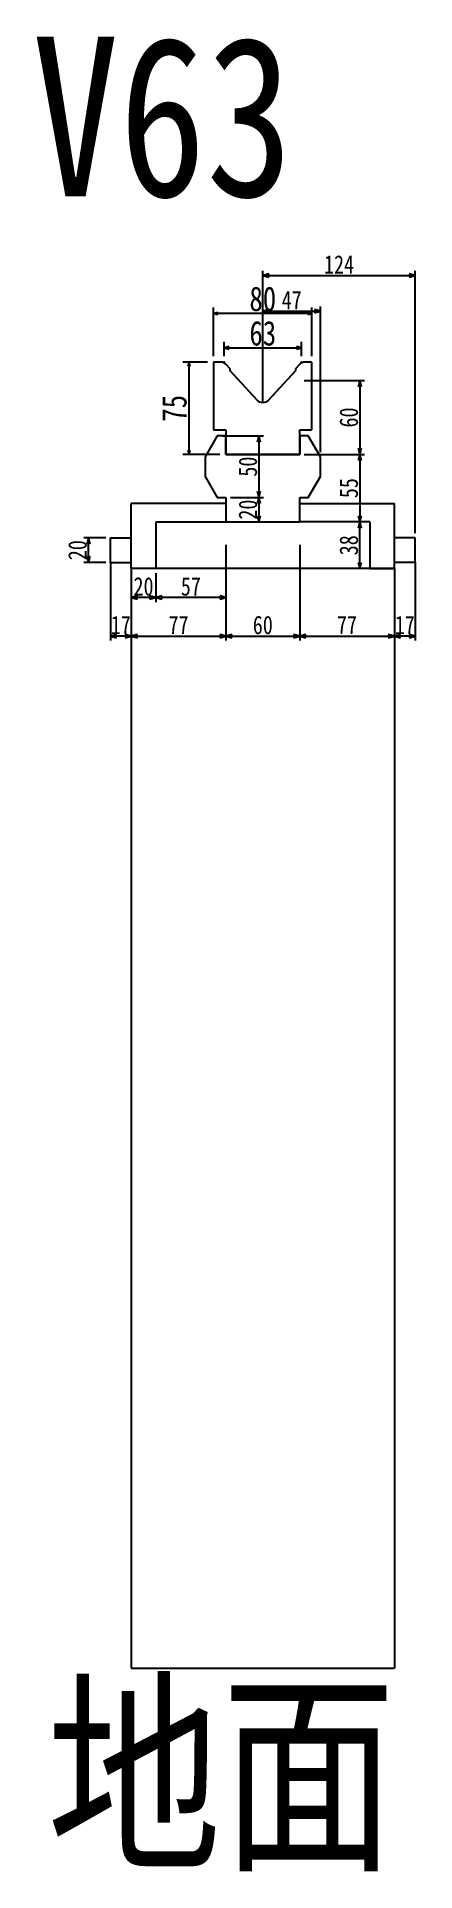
# Model space of a CAD drawing. Extents: x 4 to 312, y -14 to 1479.
import ezdxf
from ezdxf.enums import TextEntityAlignment as Align

# ---------------------------------------------------------------- set-up
doc = ezdxf.new("R2010")
doc.units = 0
doc.layers.get('0').update_dxf_attribs({"linetype": 'CONTINUOUS'})
doc.styles.add('GOTHIC', font='ＭＳ ゴシック')

msp = doc.modelspace()

# ---------------------------------------------------------------- linework, layer by layer
at = {"color": 134, "linetype": 'CONTINUOUS'}
for p, q in [((187.679312, 1259.500375), (187.679312, 1288.539234)), ((192.750423, 1286.148034), (187.679312, 1284.789234)), ((187.679312, 1284.789234), (192.750423, 1283.430434)), ((187.679312, 1284.789234), (311.679312, 1284.789234)), ((311.679312, 1284.789234), (306.608202, 1286.148034)), ((306.608202, 1283.430434), (311.679312, 1284.789234)), ((311.679312, 1074.977992), (311.679312, 1288.539234)), ((147.669312, 1219.227992), (147.669312, 1258.856496)), ((151.050053, 1254.762363), (147.669312, 1253.856496)), ((187.679312, 1181.587992), (187.679312, 1259.500375)), ((192.750423, 1257.109175), (187.679312, 1255.750375)), ((187.679312, 1255.750375), (192.750423, 1254.391575)), ((187.679312, 1255.750375), (234.679312, 1255.750375)), ((227.689312, 1253.856496), (224.308572, 1254.762363)), ((227.689312, 1219.227992), (227.689312, 1258.856496)), ((234.679312, 1255.750375), (229.608202, 1257.109175)), ((229.608202, 1254.391575), (234.679312, 1255.750375)), ((234.679312, 1140.977992), (234.679312, 1259.500375)), ((147.669312, 1253.856496), (151.050053, 1252.95063)), ((227.689312, 1253.856496), (147.669312, 1253.856496)), ((224.308572, 1252.95063), (227.689312, 1253.856496)), ((142.669312, 1214.227992), (122.669312, 1214.227992)), ((127.669312, 1214.227992), (126.763446, 1210.847252)), ((128.575179, 1210.847252), (127.669312, 1214.227992)), ((127.669312, 1139.227992), (127.669312, 1214.227992)), ((221.429312, 1199.227992), (270.302163, 1199.227992)), ((266.552163, 1199.227992), (265.193363, 1194.156882)), ((267.910963, 1194.156882), (266.552163, 1199.227992)), ((266.552163, 1199.227992), (266.552163, 1139.227992)), ((154.429312, 1154.227992), (188.22497, 1154.227992)), ((184.47497, 1154.227992), (183.116171, 1149.156882)), ((185.83377, 1149.156882), (184.47497, 1154.227992)), ((184.47497, 1154.227992), (184.47497, 1104.227992)), ((152.679312, 1139.227992), (122.669312, 1139.227992)), ((126.763446, 1142.608733), (127.669312, 1139.227992)), ((127.669312, 1139.227992), (128.575179, 1142.608733)), ((221.429312, 1139.227992), (270.302163, 1139.227992)), ((265.193363, 1144.299103), (266.552163, 1139.227992)), ((266.552163, 1139.227992), (265.193363, 1134.156882)), ((266.552163, 1139.227992), (267.910963, 1144.299103)), ((267.910963, 1134.156882), (266.552163, 1139.227992)), ((266.552163, 1139.227992), (266.552163, 1084.227992)), ((183.116171, 1109.299103), (184.47497, 1104.227992)), ((184.47497, 1104.227992), (185.83377, 1109.299103)), ((161.429312, 1104.227992), (188.22497, 1104.227992)), ((184.47497, 1104.227992), (183.116171, 1099.156882)), ((185.83377, 1099.156882), (184.47497, 1104.227992)), ((184.47497, 1104.227992), (184.47497, 1084.227992)), ((183.116171, 1089.299103), (184.47497, 1084.227992)), ((184.47497, 1084.227992), (185.83377, 1089.299103)), ((265.193363, 1089.299103), (266.552163, 1084.227992)), ((266.552163, 1084.227992), (265.193363, 1079.156882)), ((266.552163, 1084.227992), (267.910963, 1089.299103)), ((267.910963, 1079.156882), (266.552163, 1084.227992)), ((266.552163, 1046.227992), (266.552163, 1084.227992)), ((59.939312, 1071.227992), (42.16918, 1071.227992)), ((45.91918, 1071.227992), (44.56038, 1066.156882)), ((47.27798, 1066.156882), (45.91918, 1071.227992)), ((45.91918, 1051.227992), (45.91918, 1071.227992)), ((157.679312, 1065.477992), (157.679312, 987.606695)), ((157.679312, 1065.477992), (157.679312, 987.606695)), ((217.679312, 1065.477992), (217.679312, 987.606695)), ((217.679312, 1065.477992), (217.679312, 987.606695)), ((59.939312, 1051.227992), (42.16918, 1051.227992)), ((44.56038, 1056.299103), (45.91918, 1051.227992)), ((45.91918, 1051.227992), (47.27798, 1056.299103)), ((63.689312, 1051.477992), (63.689312, 987.606695)), ((265.193363, 1051.299103), (266.552163, 1046.227992)), ((266.552163, 1046.227992), (267.910963, 1051.299103)), ((311.679312, 1051.477992), (311.679312, 987.606695)), ((80.689312, 1042.477992), (80.689312, 987.606695)), ((80.689312, 1042.477992), (80.689312, 987.606695)), ((80.689312, 1042.477992), (80.689312, 1019.029598)), ((100.689312, 1042.477992), (100.689312, 1019.029598)), ((100.689312, 1042.477992), (100.689312, 1019.029598)), ((294.679312, 1042.477992), (294.679312, 987.606695)), ((294.679312, 1042.477992), (294.679312, 987.606695)), ((85.760423, 1024.138398), (80.689312, 1022.779598)), ((80.689312, 1022.779598), (85.760423, 1021.420798)), ((100.689312, 1022.779598), (80.689312, 1022.779598)), ((100.689312, 1022.779598), (95.618202, 1024.138398)), ((95.618202, 1021.420798), (100.689312, 1022.779598)), ((105.760423, 1024.138398), (100.689312, 1022.779598)), ((100.689312, 1022.779598), (105.760423, 1021.420798)), ((157.679312, 1022.779598), (100.689312, 1022.779598)), ((157.679312, 1022.779598), (152.608202, 1024.138398)), ((152.608202, 1021.420798), (157.679312, 1022.779598)), ((68.760423, 992.715495), (63.689312, 991.356695)), ((63.689312, 991.356695), (68.760423, 989.997895)), ((80.689312, 991.356695), (63.689312, 991.356695)), ((80.689312, 991.356695), (75.618202, 992.715495)), ((75.618202, 989.997895), (80.689312, 991.356695)), ((85.760423, 992.715495), (80.689312, 991.356695)), ((80.689312, 991.356695), (85.760423, 989.997895)), ((80.689312, 991.356695), (157.679312, 991.356695)), ((157.679312, 991.356695), (152.608202, 992.715495)), ((152.608202, 989.997895), (157.679312, 991.356695)), ((162.750423, 992.715495), (157.679312, 991.356695)), ((157.679312, 991.356695), (162.750423, 989.997895)), ((157.679312, 991.356695), (217.679312, 991.356695)), ((217.679312, 991.356695), (212.608202, 992.715495)), ((212.608202, 989.997895), (217.679312, 991.356695)), ((222.750423, 992.715495), (217.679312, 991.356695)), ((217.679312, 991.356695), (222.750423, 989.997895)), ((217.679312, 991.356695), (294.679312, 991.356695)), ((294.679312, 991.356695), (289.608202, 992.715495)), ((289.608202, 989.997895), (294.679312, 991.356695)), ((299.750423, 992.715495), (294.679312, 991.356695)), ((294.679312, 991.356695), (299.750423, 989.997895)), ((311.679312, 991.356695), (294.679312, 991.356695)), ((311.679312, 991.356695), (306.608202, 992.715495)), ((306.608202, 989.997895), (311.679312, 991.356695))]:
    msp.add_line(p, q, dxfattribs=at)
at = {"color": 4, "linetype": 'CONTINUOUS'}
for p, q in [((156.1855, 1219.227992), (156.1855, 1230.812547)), ((160.242389, 1226.899587), (156.1855, 1225.812547)), ((156.1855, 1225.812547), (160.242389, 1224.725507)), ((156.1855, 1225.812547), (219.188869, 1225.812547)), ((219.188869, 1225.812547), (215.13198, 1226.899587)), ((215.13198, 1224.725507), (219.188869, 1225.812547)), ((219.188869, 1219.227992), (219.188869, 1230.812547))]:
    msp.add_line(p, q, dxfattribs=at)
at = {"color": 2, "linetype": 'CONTINUOUS'}
for p, q in [((153.969312, 1214.227992), (147.669312, 1214.227992)), ((147.669312, 1214.227992), (147.669312, 1159.207992)), ((155.020312, 1214.127992), (153.969312, 1214.227992)), ((156.009312, 1213.797992), (155.020312, 1214.127992)), ((156.889312, 1213.287992), (156.009312, 1213.797992)), ((157.679312, 1212.597992), (156.889312, 1213.287992)), ((161.189312, 1208.767992), (157.679312, 1212.597992)), ((217.699312, 1212.597992), (214.199312, 1208.767992)), ((218.469312, 1213.287992), (217.699312, 1212.597992)), ((219.379312, 1213.797992), (218.469312, 1213.287992)), ((220.338312, 1214.127992), (219.379312, 1213.797992)), ((221.389312, 1214.227992), (220.338312, 1214.127992)), ((227.689312, 1214.227992), (221.389312, 1214.227992)), ((227.689312, 1159.207992), (227.689312, 1214.227992)), ((161.189312, 1207.297992), (161.189312, 1208.767992)), ((183.259312, 1183.187992), (161.189312, 1207.297992)), ((214.199312, 1207.297992), (192.099312, 1183.187992)), ((214.199312, 1208.767992), (214.199312, 1207.297992)), ((185.269312, 1181.767992), (183.259312, 1183.187992)), ((187.679312, 1181.257992), (185.269312, 1181.767992)), ((190.089312, 1181.767992), (187.679312, 1181.257992)), ((192.099312, 1183.187992), (190.089312, 1181.767992)), ((150.679312, 1154.227992), (140.679312, 1137.227992)), ((147.669312, 1159.207992), (157.679312, 1159.207992)), ((157.679312, 1154.227992), (150.679312, 1154.227992)), ((157.679312, 1159.207992), (157.679312, 1139.227992)), ((157.679312, 1139.227992), (157.679312, 1154.227992)), ((217.679312, 1139.227992), (217.679312, 1159.207992)), ((217.679312, 1159.207992), (227.689312, 1159.207992)), ((224.679312, 1154.227992), (217.679312, 1154.227992)), ((217.679312, 1154.227992), (217.679312, 1139.227992)), ((234.679312, 1137.227992), (224.679312, 1154.227992)), ((140.679312, 1137.227992), (140.679312, 1121.227992)), ((157.679312, 1139.227992), (217.679312, 1139.227992)), ((217.679312, 1139.227992), (157.679312, 1139.227992)), ((234.679312, 1121.227992), (234.679312, 1137.227992)), ((140.679312, 1121.227992), (150.679312, 1104.227992)), ((224.679312, 1104.227992), (234.679312, 1121.227992)), ((157.689312, 1099.227992), (80.689312, 1099.227992)), ((80.689312, 1046.227992), (80.689312, 1099.227992)), ((150.679312, 1104.227992), (157.679312, 1104.227992)), ((157.679312, 1104.227992), (157.679312, 1084.227992)), ((217.679312, 1084.227992), (217.679312, 1104.227992)), ((217.679312, 1104.227992), (224.679312, 1104.227992)), ((217.679312, 1099.227992), (294.679312, 1099.227992)), ((294.679312, 1046.227992), (294.679312, 1099.227992)), ((100.689312, 1084.227992), (157.689312, 1084.227992)), ((100.689312, 1084.227992), (100.689312, 1046.227992)), ((157.679312, 1084.227992), (217.679312, 1084.227992)), ((274.679312, 1084.227992), (217.679312, 1084.227992)), ((274.679312, 1084.227992), (274.679312, 1046.227992)), ((63.689312, 1051.227992), (63.689312, 1071.227992)), ((63.689312, 1071.227992), (80.689312, 1071.227992)), ((311.679312, 1071.227992), (294.679312, 1071.227992)), ((311.679312, 1051.227992), (311.679312, 1071.227992)), ((63.689312, 1051.227992), (80.689312, 1051.227992)), ((100.689312, 1046.227992), (80.689312, 1046.227992)), ((80.689312, 1046.227992), (80.689312, 151.227992)), ((294.679312, 1046.227992), (100.689312, 1046.227992)), ((274.679312, 1046.227992), (294.679312, 1046.227992)), ((311.679312, 1051.227992), (294.679312, 1051.227992)), ((294.679312, 1046.227992), (294.679312, 151.227992)), ((80.689312, 151.227992), (294.679312, 151.227992))]:
    msp.add_line(p, q, dxfattribs=at)
at = {"color": 5}
for p in [(156.1855, 1214.227992), (219.188869, 1214.227992)]:
    msp.add_point(p, dxfattribs=at)

# ---------------------------------------------------------------- texts
at = {"color": 7, "style": 'GOTHIC', "width": 0.8}
for s, p in [('V63', (0, 1479.197661)), ('地面', (12.137467, 130))]:
    msp.add_text(s, height=130, dxfattribs=at).set_placement(p, align=Align.TOP_LEFT)
at = {"color": 134, "style": 'GOTHIC', "width": 0.8}
for s, height, p in [('124', 15, (249.679312, 1286.289234)), ('80', 20, (187.679312, 1255.856496)), ('47', 15, (211.179312, 1257.250375)), ('20', 15, (90.689312, 1024.279598)), ('57', 15, (129.184312, 1024.279598)), ('17', 15, (72.189312, 992.856695)), ('77', 15, (119.184312, 992.856695)), ('60', 15, (187.679312, 992.856695)), ('77', 15, (256.179312, 992.856695)), ('17', 15, (303.179312, 992.856695))]:
    msp.add_text(s, height=height, dxfattribs=at).set_placement(p, align=Align.CENTER)
at = {"color": 4, "style": 'GOTHIC', "width": 0.8}
msp.add_text('63', height=20, dxfattribs=at).set_placement((187.687184, 1227.812547), align=Align.CENTER)
at = {"color": 134, "style": 'GOTHIC', "width": 0.8}
for s, height, p in [('75', 20, (125.669312, 1176.727992)), ('60', 15, (265.052163, 1169.227992)), ('50', 15, (182.97497, 1129.227992)), ('55', 15, (265.052163, 1111.727992)), ('20', 15, (182.97497, 1094.227992)), ('20', 15, (44.41918, 1061.227992)), ('38', 15, (265.052163, 1065.227992))]:
    msp.add_text(s, height=height, rotation=90, dxfattribs=at).set_placement(p, align=Align.CENTER)

doc.saveas('drawing.dxf')
